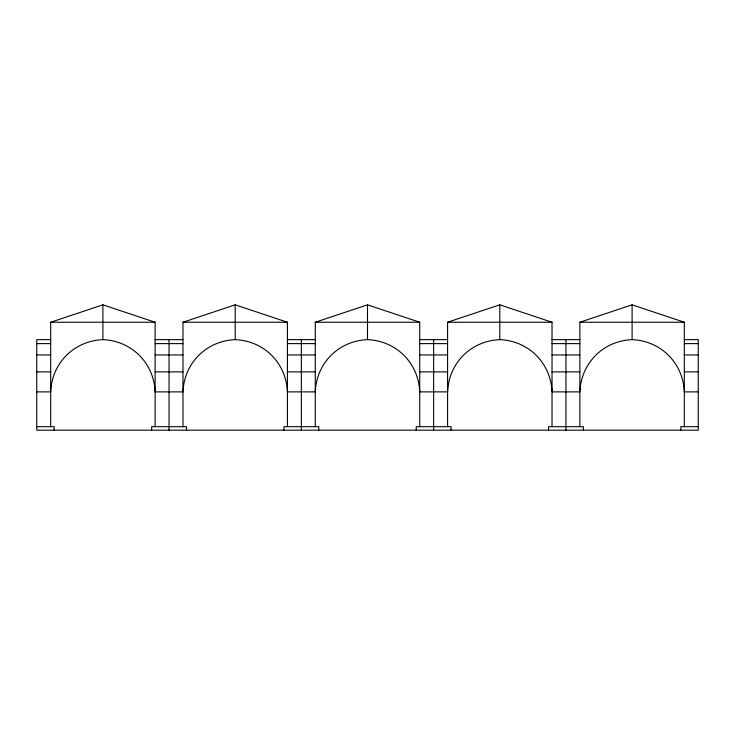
<?xml version="1.0" encoding="UTF-8"?>
<svg xmlns="http://www.w3.org/2000/svg" width="735" height="735" viewBox="0 0 735 735"><rect width="100%" height="100%" fill="white"/><g stroke="black" fill="none" stroke-linecap="round" stroke-linejoin="round"><path stroke-width="1.1" d="M50.678 426.686L50.678 322.242L102.9 304.832L155.122 322.242L155.122 426.686M182.978 426.686L182.978 322.242L235.2 304.832L287.422 322.242L287.422 426.686M315.278 426.686L315.278 322.242L367.5 304.832L419.722 322.242L419.722 426.686M447.578 426.686L447.578 322.242L499.8 304.832L552.022 322.242L552.022 426.686M579.878 426.686L579.878 322.242L632.1 304.832L684.322 322.242L684.322 426.686M698.25 391.874L684.322 391.874C683.118 362.998 660.967 340.856 632.1 339.644C603.233 340.856 581.082 362.998 579.878 391.874L552.022 391.874C550.818 362.998 528.667 340.856 499.8 339.644C470.933 340.856 448.782 362.998 447.578 391.874L419.722 391.874C418.518 362.998 396.367 340.856 367.5 339.644C338.633 340.856 316.482 362.998 315.278 391.874L287.422 391.874C286.218 362.998 264.067 340.856 235.2 339.644C206.333 340.856 184.182 362.998 182.978 391.874L155.122 391.874C153.918 362.998 131.767 340.856 102.9 339.644C74.033 340.856 51.882 362.998 50.678 391.874L36.75 391.874M50.678 322.242L155.122 322.242M182.978 322.242L287.422 322.242M315.278 322.242L419.722 322.242M447.578 322.242L552.022 322.242M579.878 322.242L684.322 322.242M50.678 339.644L36.75 339.644L36.75 430.168L698.25 430.168L698.25 339.644L684.322 339.644M155.122 339.644L182.978 339.644M287.422 339.644L315.278 339.644M419.722 339.644L447.578 339.644M552.022 339.644L579.878 339.644M36.75 343.622L50.678 343.622M155.122 343.622L182.978 343.622M287.422 343.622L315.278 343.622M419.722 343.622L447.578 343.622M552.022 343.622L579.878 343.622M684.322 343.622L698.25 343.622M36.75 354.941L50.678 354.941M155.122 354.941L182.978 354.941M287.422 354.941L315.278 354.941M419.722 354.941L447.578 354.941M552.022 354.941L579.878 354.941M684.322 354.941L698.25 354.941M36.75 371.882L50.678 371.882M155.122 371.882L182.978 371.882M287.422 371.882L315.278 371.882M419.722 371.882L447.578 371.882M552.022 371.882L579.878 371.882M684.322 371.882L698.25 371.882M36.75 426.686L54.16 426.686L54.16 430.168M698.25 426.686L680.84 426.686L680.84 430.168M632.1 304.832L632.1 339.644M583.36 430.168L583.36 426.686L548.54 426.686L548.54 430.168M565.95 339.644L565.95 430.168M499.8 304.832L499.8 339.644M451.06 430.168L451.06 426.686L416.24 426.686L416.24 430.168M433.65 339.644L433.65 430.168M367.5 304.832L367.5 339.644M318.76 430.168L318.76 426.686L283.94 426.686L283.94 430.168M301.35 339.644L301.35 430.168M235.2 304.832L235.2 339.644M186.46 430.168L186.46 426.686L151.64 426.686L151.64 430.168M169.05 339.644L169.05 430.168M102.9 304.832L102.9 339.644"/></g></svg>
